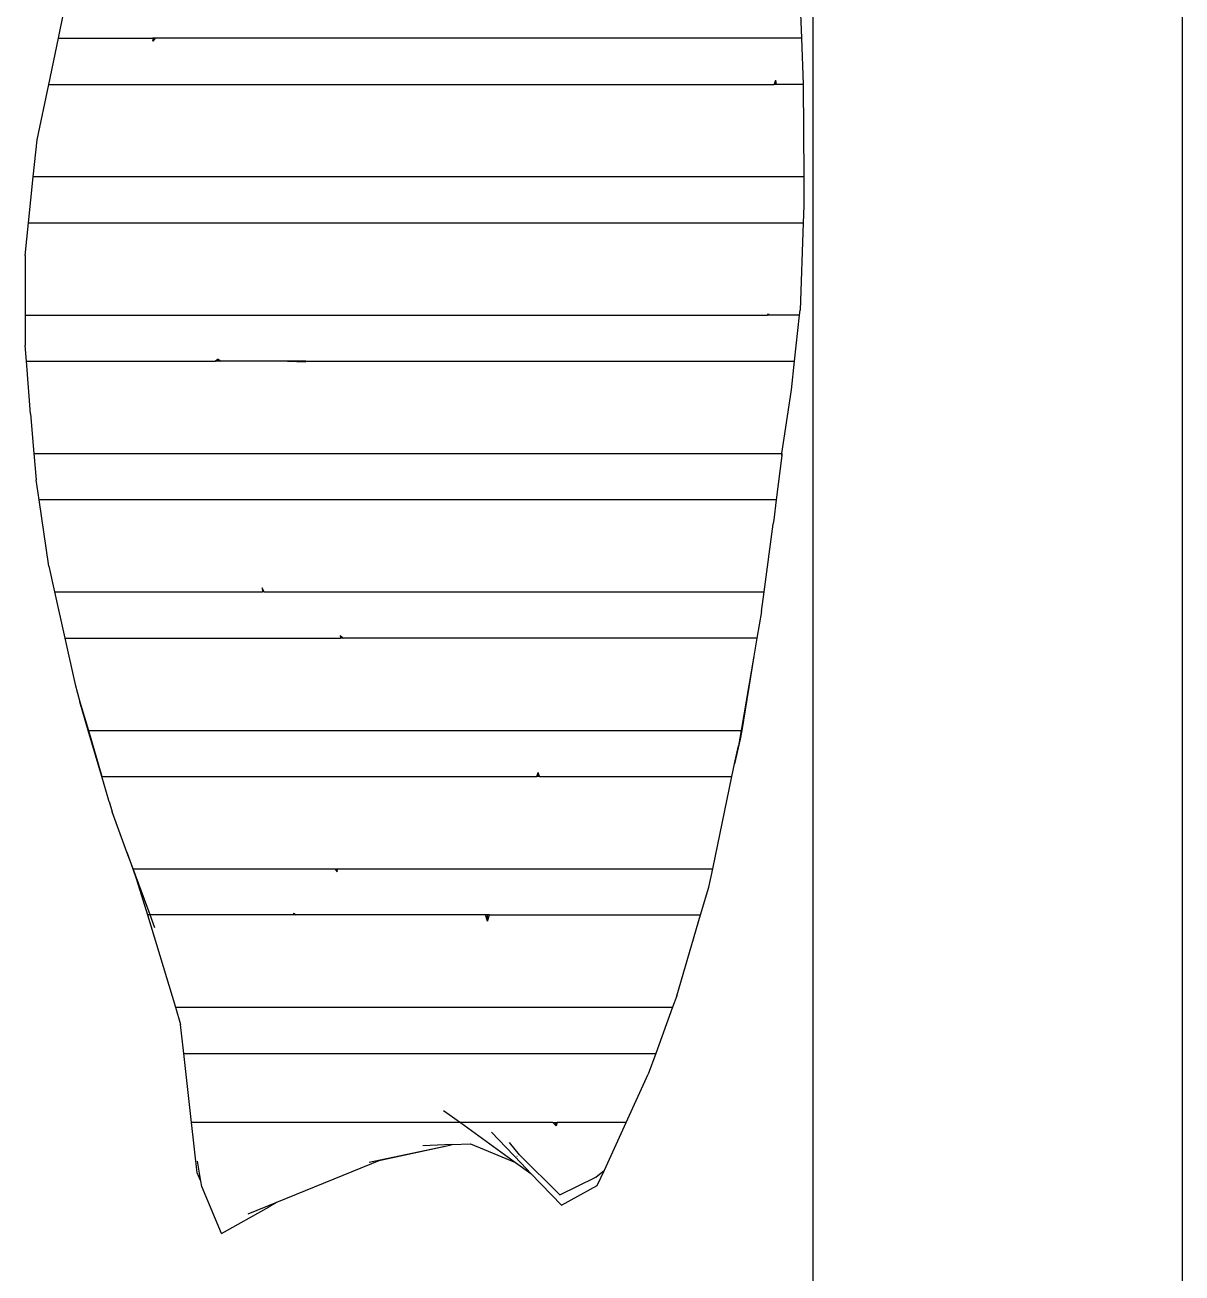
# Model space of a CAD drawing. Header units: inches. Extents: x 9636 to 21597, y -10243 to 557.
# Drawn here: x 13117.22 to 13134.4, y -8610.38 to -8591.86 of the extents above; entities that cross this region are included whole.
import ezdxf

# ---------------------------------------------------------------- set-up
doc = ezdxf.new("R2010")
doc.units = ezdxf.units.IN
doc.header["$MEASUREMENT"] = 0
doc.layers.add('Edges', color=7, linetype='Continuous')

# ---------------------------------------------------------------- blocks, each defined once
blk = doc.blocks.new('Porch Swing Bed Twin Size pl')
at = {"layer": 'Edges'}
for p, q in [((29.769, 2.672), (29.769, 39.172)), ((33.769, 5.403), (33.769, 36.948)), ((40.178, 27.22), (39.664, 26.933)), ((40.178, 27.22), (40.394, 26.711)), ((36.495, 26.915), (36.108, 26.701)), ((36.495, 26.915), (36.827, 26.57)), ((39.585, 26.886), (39.895, 27.012)), ((39.585, 26.886), (39.664, 26.933)), ((36.513, 26.802), (36.122, 26.611)), ((36.513, 26.802), (36.948, 26.37)), ((38.457, 26.428), (39.585, 26.886)), ((36.108, 26.701), (36.027, 26.536)), ((40.394, 26.711), (40.404, 26.654)), ((40.404, 26.654), (40.443, 26.565)), ((40.404, 26.654), (40.441, 26.437)), ((36.027, 26.536), (35.794, 26.02)), ((36.122, 26.611), (36.027, 26.536)), ((36.827, 26.57), (36.933, 26.46)), ((36.993, 26.451), (36.827, 26.57)), ((40.443, 26.565), (40.504, 26.02)), ((36.933, 26.46), (37.254, 26.124)), ((36.978, 26.383), (36.975, 26.385)), ((37.482, 26.251), (36.993, 26.451)), ((37.591, 26.02), (36.993, 26.451)), ((38.579, 26.447), (37.704, 26.264)), ((38.457, 26.428), (37.704, 26.264)), ((36.948, 26.37), (37.059, 26.234)), ((37.679, 26.258), (37.482, 26.251)), ((37.679, 26.258), (37.996, 26.27)), ((37.704, 26.264), (37.679, 26.258)), ((35.794, 26.02), (35.556, 25.494)), ((35.794, 26.02), (36.543, 26.02)), ((36.543, 26.02), (36.551, 26.054)), ((36.59, 26.02), (36.543, 26.02)), ((36.551, 26.054), (36.59, 26.02)), ((36.551, 26.054), (36.553, 26.02)), ((36.563, 26.02), (36.551, 26.054)), ((36.59, 26.02), (37.591, 26.02)), ((37.773, 25.888), (37.591, 26.02)), ((37.591, 26.02), (40.504, 26.02)), ((40.504, 26.02), (40.587, 25.27)), ((35.474, 25.27), (35.556, 25.494)), ((35.291, 24.77), (35.474, 25.27)), ((40.587, 25.27), (35.474, 25.27)), ((40.587, 25.27), (40.622, 24.958)), ((40.679, 24.77), (40.622, 24.958)), ((35.246, 24.646), (35.291, 24.77)), ((40.679, 24.77), (35.291, 24.77)), ((40.983, 23.77), (40.679, 24.77)), ((35.246, 24.646), (34.987, 23.77)), ((37.298, 23.836), (37.276, 23.77)), ((37.298, 23.836), (37.32, 23.77)), ((37.301, 23.77), (37.298, 23.836)), ((40.902, 23.911), (40.954, 23.77)), ((34.987, 23.77), (34.899, 23.47)), ((37.276, 23.77), (34.987, 23.77)), ((37.276, 23.77), (37.32, 23.77)), ((37.32, 23.77), (39.369, 23.77)), ((39.398, 23.749), (39.369, 23.77)), ((39.369, 23.77), (39.395, 23.77)), ((39.382, 23.77), (39.398, 23.749)), ((39.398, 23.749), (39.395, 23.77)), ((39.395, 23.77), (40.954, 23.77)), ((40.954, 23.77), (41.138, 23.27)), ((40.954, 23.77), (40.983, 23.77)), ((41.1, 23.385), (40.983, 23.77)), ((34.899, 23.47), (34.856, 23.27)), ((34.856, 23.27), (34.647, 22.27)), ((38.923, 23.27), (34.856, 23.27)), ((38.926, 23.303), (38.923, 23.27)), ((38.951, 23.27), (38.923, 23.27)), ((38.951, 23.27), (38.926, 23.303)), ((41.138, 23.27), (38.951, 23.27)), ((41.141, 23.27), (41.1, 23.385)), ((41.138, 23.27), (41.141, 23.27)), ((41.138, 23.27), (41.204, 23.091)), ((41.204, 23.091), (41.141, 23.27)), ((41.204, 23.091), (41.366, 22.652)), ((41.398, 22.539), (41.366, 22.652)), ((41.398, 22.539), (41.4, 22.536)), ((41.4, 22.536), (41.402, 22.531)), ((41.402, 22.531), (41.477, 22.27)), ((34.647, 22.27), (34.618, 22.132)), ((36.732, 22.27), (34.647, 22.27)), ((36.732, 22.27), (36.748, 22.226)), ((36.732, 22.27), (36.763, 22.27)), ((36.746, 22.27), (36.748, 22.226)), ((36.763, 22.27), (36.748, 22.226)), ((41.477, 22.27), (36.763, 22.27)), ((41.622, 21.77), (41.477, 22.27)), ((41.477, 22.27), (41.623, 21.77)), ((34.558, 21.866), (34.618, 22.132)), ((34.618, 22.132), (34.577, 21.937)), ((34.548, 21.77), (34.577, 21.937)), ((34.542, 21.77), (34.558, 21.866)), ((34.41, 20.967), (34.542, 21.77)), ((34.41, 20.967), (34.548, 21.77)), ((34.542, 21.77), (34.548, 21.77)), ((41.622, 21.77), (34.548, 21.77)), ((41.623, 21.77), (41.622, 21.77)), ((41.713, 21.461), (41.622, 21.77)), ((41.623, 21.77), (41.713, 21.461)), ((41.766, 21.271), (41.713, 21.461)), ((41.878, 20.77), (41.766, 21.271)), ((34.376, 20.77), (34.41, 20.967)), ((34.327, 20.482), (34.376, 20.77)), ((34.376, 20.77), (38.856, 20.77)), ((38.892, 20.742), (38.856, 20.77)), ((38.856, 20.77), (38.89, 20.77)), ((38.892, 20.742), (38.89, 20.77)), ((41.878, 20.77), (38.89, 20.77)), ((41.989, 20.27), (41.878, 20.77)), ((34.327, 20.482), (34.298, 20.27)), ((34.298, 20.27), (34.2, 19.537)), ((39.717, 20.27), (34.298, 20.27)), ((39.717, 20.27), (39.736, 20.27)), ((39.717, 20.27), (39.737, 20.225)), ((39.737, 20.225), (39.736, 20.27)), ((41.989, 20.27), (39.736, 20.27)), ((42.051, 19.992), (41.989, 20.27)), ((42.051, 19.992), (42.156, 19.27)), ((34.167, 19.27), (34.193, 19.488)), ((34.193, 19.488), (34.199, 19.527)), ((34.2, 19.537), (34.199, 19.527)), ((34.108, 18.793), (34.167, 19.27)), ((34.167, 19.27), (42.156, 19.27)), ((42.156, 19.27), (42.187, 19.054)), ((42.212, 18.77), (42.187, 19.054)), ((34.105, 18.77), (34.002, 18.08)), ((34.108, 18.793), (34.105, 18.77)), ((34.106, 18.77), (34.105, 18.77)), ((34.106, 18.77), (34.108, 18.793)), ((42.212, 18.77), (34.106, 18.77)), ((42.249, 18.341), (42.212, 18.77)), ((42.249, 18.341), (42.293, 17.77)), ((34.002, 18.08), (33.968, 17.77)), ((33.968, 17.77), (33.914, 17.27)), ((39.267, 17.77), (33.968, 17.77)), ((39.267, 17.775), (39.267, 17.77)), ((39.465, 17.77), (39.267, 17.775)), ((39.267, 17.77), (39.465, 17.77)), ((39.465, 17.77), (40.186, 17.77)), ((40.214, 17.747), (40.186, 17.77)), ((40.186, 17.77), (40.245, 17.77)), ((40.214, 17.747), (40.245, 17.77)), ((40.217, 17.77), (40.214, 17.747)), ((42.293, 17.77), (40.245, 17.77)), ((42.293, 17.77), (42.306, 17.598)), ((42.307, 17.27), (42.306, 17.598)), ((33.874, 16.27), (33.909, 17.217)), ((33.914, 17.27), (33.909, 17.217)), ((33.914, 17.27), (34.25, 17.27)), ((34.25, 17.27), (34.253, 17.257)), ((34.25, 17.27), (34.261, 17.27)), ((34.261, 17.27), (34.253, 17.257)), ((34.253, 17.257), (34.254, 17.27)), ((42.307, 17.27), (34.261, 17.27)), ((42.309, 16.623), (42.307, 17.27)), ((42.309, 16.623), (42.272, 16.27)), ((33.868, 16.086), (33.874, 16.27)), ((42.272, 16.27), (33.874, 16.27)), ((42.272, 16.27), (42.219, 15.77)), ((33.87, 15.77), (33.868, 16.086)), ((33.877, 14.77), (33.87, 15.77)), ((33.87, 15.77), (42.219, 15.77)), ((42.219, 15.77), (42.177, 15.369)), ((42.177, 15.369), (42.051, 14.77)), ((33.877, 14.77), (33.879, 14.77)), ((33.879, 14.77), (33.877, 14.768)), ((33.877, 14.77), (33.877, 14.768)), ((33.877, 14.768), (33.877, 14.77)), ((33.877, 14.77), (33.877, 14.768)), ((33.894, 14.27), (33.877, 14.768)), ((33.879, 14.77), (34.164, 14.77)), ((34.164, 14.77), (34.172, 14.726)), ((34.164, 14.77), (34.19, 14.77)), ((34.19, 14.77), (34.172, 14.726)), ((34.173, 14.77), (34.172, 14.726)), ((42.051, 14.77), (34.19, 14.77)), ((42.051, 14.77), (41.947, 14.27)), ((33.928, 13.34), (33.894, 14.27)), ((33.894, 14.27), (40.9, 14.27)), ((40.9, 14.27), (40.923, 14.301)), ((40.9, 14.27), (40.925, 14.27)), ((40.923, 14.301), (40.916, 14.27)), ((40.925, 14.27), (40.923, 14.301)), ((41.947, 14.27), (40.925, 14.27)), ((41.947, 14.27), (41.887, 13.983))]:
    blk.add_line(p, q, dxfattribs=at)

msp = doc.modelspace()

# ---------------------------------------------------------------- block references
at = {"xscale": 1.370056412249949, "yscale": 1.370056412249949, "zscale": 1.370056412249949, "rotation": 180}
msp.add_blockref('Porch Swing Bed Twin Size pl', (13175.186, -8572.502), dxfattribs=at)

doc.saveas('drawing.dxf')
